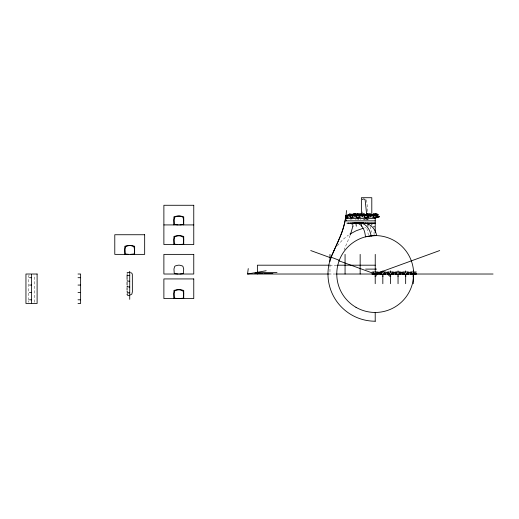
<?xml version="1.0" encoding="UTF-8"?>
<svg xmlns="http://www.w3.org/2000/svg" width="519" height="519" viewBox="0 0 519 519"><rect width="100%" height="100%" fill="white"/><g stroke="black" fill="none" stroke-linecap="round" stroke-linejoin="round"><path stroke-width="0.39" stroke-dasharray="2.6 1.95" d="M357.001 219.732L357.014 219.323M357.993 219.835L358.104 219.29M350.202 235.334L344.123 249.775M374.108 234.737L374.017 231.63M34.144 302.285L34.507 300.274L34.514 278.009L33.982 274.947M367.309 219.2L366.732 219.991M29.07 274.947L28.545 277.217L28.545 300.274M358.24 219.784L358.48 219.427M370.514 216.683L369.989 217.37M337.344 245.747L342.871 239.544L348.418 235.075M368.561 219.265L367.543 219.952M369.69 216.786L370.092 216.683M361.892 216.786L362.418 216.683M364.643 227.945L365.804 227.705M355.405 216.786L354.782 216.871M369.697 216.871L369.911 216.864A2.4 0.48 -39.5 0 1 370.417 216.65A3.198 0.525 -3.1 0 1 369.729 216.91M361.899 216.871L362.178 216.864A2.4 0.921 -35 0 1 362.677 216.695M329.695 265.19L336.786 265.19M328.65 274.019L336.442 274.019M365.811 219.174L367.16 219.894M364.364 219.271L365.35 219.861M366.589 199.847L367.887 212.063M363.585 219.959L363.229 219.284M347.107 222.385L346.861 221.821M364.351 219.887L364.091 219.154M28.915 302.285L28.59 301.014M366.855 228.341L368.393 234.724M370.021 226.31L371.046 230.3M371.079 230.481L371.37 232.278M350.649 219.303L350.747 219.842M351.571 224.519L351.642 224.928M351.85 219.303L351.94 219.842M362.8 212.848L362.645 211.817M354.983 216.773L355.048 217.24M355.34 219.303L355.418 219.842M360.776 219.303L360.835 219.842M367.621 219.303L367.653 219.842M329.974 264.593L329.974 274.019M371.675 217.111A4.418 0.766 0 0 1 370.806 216.708M355.56 217.02A4.418 0.454 -8.1 0 1 354.938 217.111M371.572 216.708A4.418 0.727 -3.1 0 1 369.775 217.156M362.69 216.968A4.418 0.623 -5.9 0 1 362.126 217.065M362.703 216.754A3.192 0.448 -5.9 0 1 361.944 216.91M355.411 216.884A2.426 1.414 -9.6 0 0 354.801 216.974A3.198 0.324 -8.1 0 0 355.463 216.91"/><path stroke-width="0.78" d="M375.243 232.278L375.243 226.764L373.459 226.784M364.357 215.372L364.299 213.925L361.522 213.925L356.3 215.489C355.567 218.888 360.426 219.037 359.077 215.489L364.299 213.925M376.904 214.743L376.93 213.925L373.498 213.925C371.909 219.55 378.52 219.55 376.93 213.925M376.93 272.04C377.975 275.641 372.454 275.641 373.498 272.04M384.54 272.04C385.585 275.641 380.064 275.641 381.108 272.04M392.156 272.04C393.194 275.641 387.674 275.641 388.718 272.04M399.766 272.04C400.804 275.641 395.283 275.641 396.328 272.04M407.376 272.04C408.421 275.641 402.893 275.641 403.938 272.04M414.986 272.04C416.03 275.641 410.503 275.641 411.548 272.04M370.352 215.372L370.378 213.925L367.108 213.925L364.37 215.489C363.488 218.973 368.827 219.063 367.634 215.489L370.378 213.925M328.65 274.019L247.557 274.019L248.251 268.583M330.888 257.593C337.525 242.425 345.758 227.458 346.452 210.506M127.116 274.408L127.298 273.662M352.875 226.271L350.442 234.588M341.398 233.706L340.899 235.029M372.026 274.019L372.402 273.974M379.636 274.019L380.012 273.974M394.855 274.019L395.231 273.974M402.465 274.019L402.841 273.974M410.075 274.019L410.451 273.974M378.39 273.883L376.139 273.883M386 273.883L383.749 273.883M393.61 273.883L391.657 273.844M401.219 273.883L398.968 273.883M408.849 273.844L406.585 273.883M416.459 273.844L414.486 273.844M340.646 235.684L334.009 250.495M331.038 257.203L333.989 250.554M371.539 235.892L371.487 235.944A6.877 1.148 83.7 0 1 371.338 235.957L371.273 235.931M349.903 234.095L356.196 230.747L362.911 228.379M376.69 275.699L376.191 275.933M347.185 217.299L349.17 217.234M439.703 250.547L375.218 274.019L338.797 260.765M387.622 273.974L387.258 273.974L389.86 276.251M350.085 215.489L352.109 215.489C353.497 218.966 349.572 218.797 350.085 215.489L357.26 213.925L359.284 213.925L359.388 214.743M352.109 215.489L359.284 213.925M346.329 215.489L347.386 215.489L347.328 218.285L346.329 215.489L354.769 213.925L355.826 213.925L355.956 214.743M347.386 215.489L355.826 213.925M341.45 233.725A80.575 80.575 0 0 0 345.797 215.943L354.101 214.464L375.218 214.464M345.933 217.403L346.893 217.234M247.557 274.019L266.156 270.736M376.716 273.974L376.437 274.019A2.4 1.557 -9.7 0 0 376.139 273.98M384.326 273.974L384.047 274.019A2.4 1.557 -9.7 0 0 383.749 273.98M407.162 273.974L406.877 274.019A2.4 1.557 -9.7 0 0 406.578 273.98M373.991 273.844L372.039 273.883M381.601 273.844L379.636 273.844M396.827 273.844L394.868 273.883M404.437 273.844L402.478 273.883M130.36 294.935L131.839 294.091L132.371 291.886L132.332 274.408L131.904 273.247L130.6 272.605M349.092 222.988L348.035 222.995M127.427 291.237L127.077 291.516A10.639 3.445 0 0 0 127.2 292.145L127.732 292.599A1.479 0.48 0 0 0 128.167 292.716L129.724 292.813M367.115 217.078L368.354 216.994M378.027 216.871L378.403 216.65L378.027 216.261M127.427 286.073L127.084 286.228A10.639 2.245 0 0 0 127.2 286.663L129.724 287.098M127.427 280.766L127.11 280.805A10.639 1.057 0 0 0 127.2 281.045L129.724 281.253M127.927 293.741L127.084 294.033A10.639 4.009 0 0 0 127.2 294.811L127.732 295.343A1.479 0.558 0 0 0 128.167 295.48L129.724 295.59M179.736 224.922L182.986 224.545A1.246 1.246 0 0 0 183.415 224.111L183.687 219.933L183.032 217.526A2.576 2.576 0 0 0 182.357 216.845L179.821 216.125A14.72 14.72 0 0 0 178.082 216.112L175.286 216.845A2.576 2.576 0 0 0 174.618 217.526L173.956 219.933L174.235 224.111A1.246 1.246 0 0 0 174.656 224.545L178.212 224.922M179.736 244.559L182.986 244.183A1.246 1.246 0 0 0 183.415 243.755L183.687 239.57L183.032 237.17A2.576 2.576 0 0 0 182.357 236.489L179.821 235.769A14.72 14.72 0 0 0 178.082 235.756L175.286 236.489A2.576 2.576 0 0 0 174.618 237.17L173.956 239.57L174.235 243.755A1.246 1.246 0 0 0 174.656 244.183L177.907 244.559M179.736 274.019L182.986 273.643A1.246 1.246 0 0 0 183.415 273.215L183.687 269.03L183.032 266.63A2.576 2.576 0 0 0 182.357 265.942L179.821 265.228A14.72 14.72 0 0 0 178.082 265.209L175.286 265.942A2.576 2.576 0 0 0 174.618 266.63L173.956 269.03L174.235 273.215A1.246 1.246 0 0 0 174.656 273.643L178.212 274.019M179.736 298.568L182.986 298.191A1.246 1.246 0 0 0 183.415 297.763L183.687 293.579L183.032 291.178A2.576 2.576 0 0 0 182.357 290.497L179.821 289.777A14.72 14.72 0 0 0 178.082 289.758L175.286 290.491A2.576 2.576 0 0 0 174.618 291.178L173.956 293.579L174.235 297.763A1.246 1.246 0 0 0 174.656 298.191L178.212 298.568M349.929 215.203L350.442 215.203M351.065 215.203L375.218 215.203M356.3 215.489L359.077 215.489M364.37 215.489L367.634 215.489M373.498 215.489L376.93 215.489M346.257 218.979L345.758 215.936L375.218 215.936M346.16 218.395L375.218 218.395M346.705 220.847L375.218 220.847M350.072 222.936L375.218 222.936M346.958 223.3L375.218 223.3M163.881 224.922L193.762 224.922M130.334 254.375L133.889 254.005A1.246 1.246 0 0 0 134.317 253.57L134.59 249.392L133.934 246.986A2.576 2.576 0 0 0 133.26 246.304L130.723 245.584A14.72 14.72 0 0 0 128.978 245.571L126.188 246.304A2.576 2.576 0 0 0 125.52 246.986L124.858 249.392L125.131 253.57A1.246 1.246 0 0 0 125.559 254.005L128.809 254.375M329.13 265.19L257.379 265.19L257.379 274M337.571 265.19L375.218 265.19M365.584 269.108L376.573 269.108M372.032 272.04L378.396 272.04M379.642 272.04L386.006 272.04M387.252 272.04L393.616 272.04M394.862 272.04L401.226 272.04M402.472 272.04L408.836 272.04M410.081 272.04L416.452 272.04M127.11 272.546L129.724 272.546M255.906 272.546L277.016 272.546M377.644 272.546L380.07 272.546M385.74 272.546L388.167 272.546M393.026 272.546L395.452 272.546M400.311 272.546L402.744 272.546M408.408 272.546L410.834 272.546M254.81 273.442L263.269 273.442M264.405 273.442L272.864 273.442M78.012 274.019L80.627 274.019L80.627 303.479L78.012 303.479M336.474 274.019L493.05 274.019M129.724 275.407L127.103 275.362M374.828 276.024L375.6 276.024M382.438 276.024L383.21 276.024M390.048 276.024L390.82 276.024M397.658 276.024L398.436 276.024M405.268 276.024L406.046 276.024M412.877 276.024L413.656 276.024M29.512 277.697L31.529 277.697M78.012 277.697L80.627 277.697M29.512 285.067L31.529 285.067M78.012 285.067L80.627 285.067M29.512 292.431L31.529 292.431M78.012 292.431L80.627 292.431M29.512 299.794L31.529 299.794M78.012 299.794L80.627 299.794M363.702 222.813L353.913 222.722L355.002 222.794M376.437 216.994L378.345 216.644A2.4 0.616 -42.6 0 0 378.169 216.429L378.027 216.352A3.192 0.551 0 0 1 376.392 217.169M375.01 218.694L375.497 218.57M345.771 215.943L346.926 216.086M412.339 273.883L410.088 273.883M389.51 273.883L387.258 273.883M404.437 274.019L404.152 273.974A2.426 1.336 26.2 0 0 403.406 274.026M396.827 274.019L396.542 273.974A2.426 1.336 26.2 0 0 395.796 274.026A2.426 0.908 37 0 0 395.225 273.967M389.211 274.019L388.932 273.974A2.426 1.336 26.2 0 0 388.186 274.026A2.426 0.908 37 0 0 387.615 273.967M381.601 274.019L381.322 273.974A2.426 1.336 26.2 0 0 380.576 274.026A2.426 0.908 37 0 0 380.005 273.967M373.991 274.019L373.712 273.974A2.426 1.336 26.2 0 0 372.966 274.026A2.426 0.908 37 0 0 372.395 273.967M360.458 222.923C366.648 223.916 370.118 230.008 371.104 235.717M365.266 223.06C371.215 224.292 375.743 229.69 376.606 235.6A78.972 77.856 83.7 0 0 365.447 236.833C365.058 231.357 362.976 224.695 357.033 223.112M401.239 274.019L400.863 273.974A2.426 0.895 -36.3 0 0 400.292 274.032A2.426 1.356 -26.8 0 0 399.552 273.967M393.629 274.019L393.253 273.974A2.426 0.895 -36.3 0 0 392.682 274.032M386.019 274.019L385.636 273.974A2.426 0.895 -36.3 0 0 385.072 274.032M378.403 274.019L378.027 273.974A2.426 0.895 -36.3 0 0 377.462 274.032A2.426 1.356 -26.8 0 0 376.723 273.967M310.725 250.547L331.213 258.001M331.07 257.165L339.283 260.298M416.459 274.019L416.082 273.974A2.426 0.895 -36.3 0 0 415.511 274.032A2.426 1.356 -26.8 0 0 414.772 273.967M408.849 274.019L408.472 273.974A2.426 0.895 -36.3 0 0 407.902 274.032A2.426 1.356 -26.8 0 0 407.162 273.967M346.627 220.919L346.452 220.069M366.693 214.632L365.129 199.847A1.505 1.064 -90 0 0 364.779 199.328L363.605 198.959L362.437 199.335A1.46 1.032 -90 0 0 362.294 199.497M354.769 213.925L354.912 214.743M354.425 214.743L354.276 213.925L345.407 215.489L345.901 218.285M349.637 213.549L350.117 216.254M350.883 213.549L351.136 215.041M352.466 222.982L353.004 226.187M357.26 213.925L357.396 214.743M354.522 213.549L354.905 216.254M355.865 222.982L356.319 226.187M361.522 213.925L361.626 214.743M360.18 213.549L360.4 215.677M361.159 222.982L361.49 226.187M367.108 213.925L367.18 214.743M367.309 213.549L367.426 215.677M367.822 222.982L367.997 226.187M373.498 213.925L373.524 214.743M375.205 312.477L375.218 321.267M413.267 270.866L413.267 272.378M413.267 275.433L413.267 283.698M405.657 270.866L405.657 272.378M405.657 275.433L405.657 283.698M398.047 270.866L398.047 272.378M398.047 275.433L398.047 283.698M390.437 270.866L390.437 272.378M390.437 275.433L390.437 283.698M382.827 270.866L382.827 272.378M382.827 275.433L382.827 283.698M375.218 213.549L375.218 226.187M375.237 254.375L375.237 272.449M375.218 275.433L375.218 283.698M371.799 214.684L371.799 197.713L361.38 197.713L361.38 214.684M371.799 223.222L371.799 224.961M360.154 254.375L360.154 274.019M345.064 254.375L345.064 274.019M329.974 254.375L329.974 261.446M183.732 224.922L183.732 216.799L180.677 216.079L176.966 216.079L173.91 216.799L173.91 224.922M183.732 244.559L183.732 236.437L180.677 235.723L176.966 235.723L173.91 236.437L173.91 244.559M183.732 298.568L183.732 290.445L180.677 289.732L176.966 289.732L173.91 290.445L173.91 298.568M134.635 254.375L134.635 246.259L131.579 245.539L127.869 245.539L124.813 246.259L124.813 254.375M129.724 271.301L129.724 299.34M127.077 275.563L127.077 279.482M127.077 282.213L127.077 284.918M127.077 287.591L127.077 290.14M31.529 274.512L31.529 302.986M378.111 216.073A4.418 0.766 0 0 1 378.552 217.156A4.418 0.766 0 0 1 372.324 217.234M377.449 217.065A2.426 0.564 -34.5 0 1 378.014 216.89M376.729 217.085A2.426 1.019 -24.3 0 1 377.482 217.033M354.003 217.234A4.418 0.454 -8.1 0 1 350.604 217.234M369.217 217.234A4.418 0.727 -3.1 0 1 363.709 217.234M360.906 217.234A4.418 0.623 -5.9 0 1 356.229 217.234M412.333 273.967A2.4 1.57 9.8 0 0 412.041 274.006L411.762 273.974A2.426 1.336 26.2 0 0 411.016 274.026A2.426 0.908 37 0 0 410.445 273.967M391.942 273.967A2.426 1.356 -26.8 0 1 392.701 274.013M389.211 274.006A2.4 1.57 9.8 0 1 389.503 273.967M402.835 273.967A2.426 0.908 37 0 1 403.386 274.006M398.968 273.98A2.4 1.557 -9.7 0 1 399.267 274.019M384.332 273.967A2.426 1.356 -26.8 0 1 385.092 274.013M375.218 321.216A47.197 47.197 0 0 1 330.921 257.606M347.951 215.21L354.224 214.178L347.983 215.197M368.049 217.098L367.744 217.163A2.4 1.259 2.3 0 0 367.115 217.143A3.198 0.525 -3.1 0 0 368.328 217.117A2.426 1.252 -15.3 0 0 368.049 217.091M193.762 205.277L163.881 205.277L163.881 244.559L193.762 244.559L193.762 205.277M144.665 234.737L114.783 234.737L114.783 254.375L144.665 254.375L144.665 234.737M193.762 254.375L163.881 254.375L163.881 274.019L193.762 274.019L193.762 254.375M37.109 274.019L25.95 274.019L25.95 303.479L37.109 303.479L37.109 274.019M193.762 278.93L163.881 278.93L163.881 298.568L193.762 298.568L193.762 278.93M373.622 215.19A3.192 0.551 0 0 0 378.403 214.71A3.192 0.551 0 0 0 373.622 214.23A3.192 0.551 0 0 0 373.622 215.19M353.089 215.216A3.192 0.324 -8.1 0 0 357.844 214.263A3.192 0.324 -8.1 0 0 353.121 214.639A3.192 0.324 -8.1 0 0 353.089 215.216M365.713 215.249A3.192 0.525 -3.1 0 0 370.56 214.555A3.192 0.525 -3.1 0 0 365.843 214.328A3.192 0.525 -3.1 0 0 365.713 215.249M358.577 215.262A3.192 0.448 -5.9 0 0 363.469 214.405A3.192 0.448 -5.9 0 0 358.856 214.451A3.192 0.448 -5.9 0 0 358.577 215.262M355.995 307.313A38.445 38.445 0 0 0 413.656 274.019A38.445 38.445 0 0 0 355.995 240.725A38.445 38.445 0 0 0 355.995 307.313"/></g></svg>
